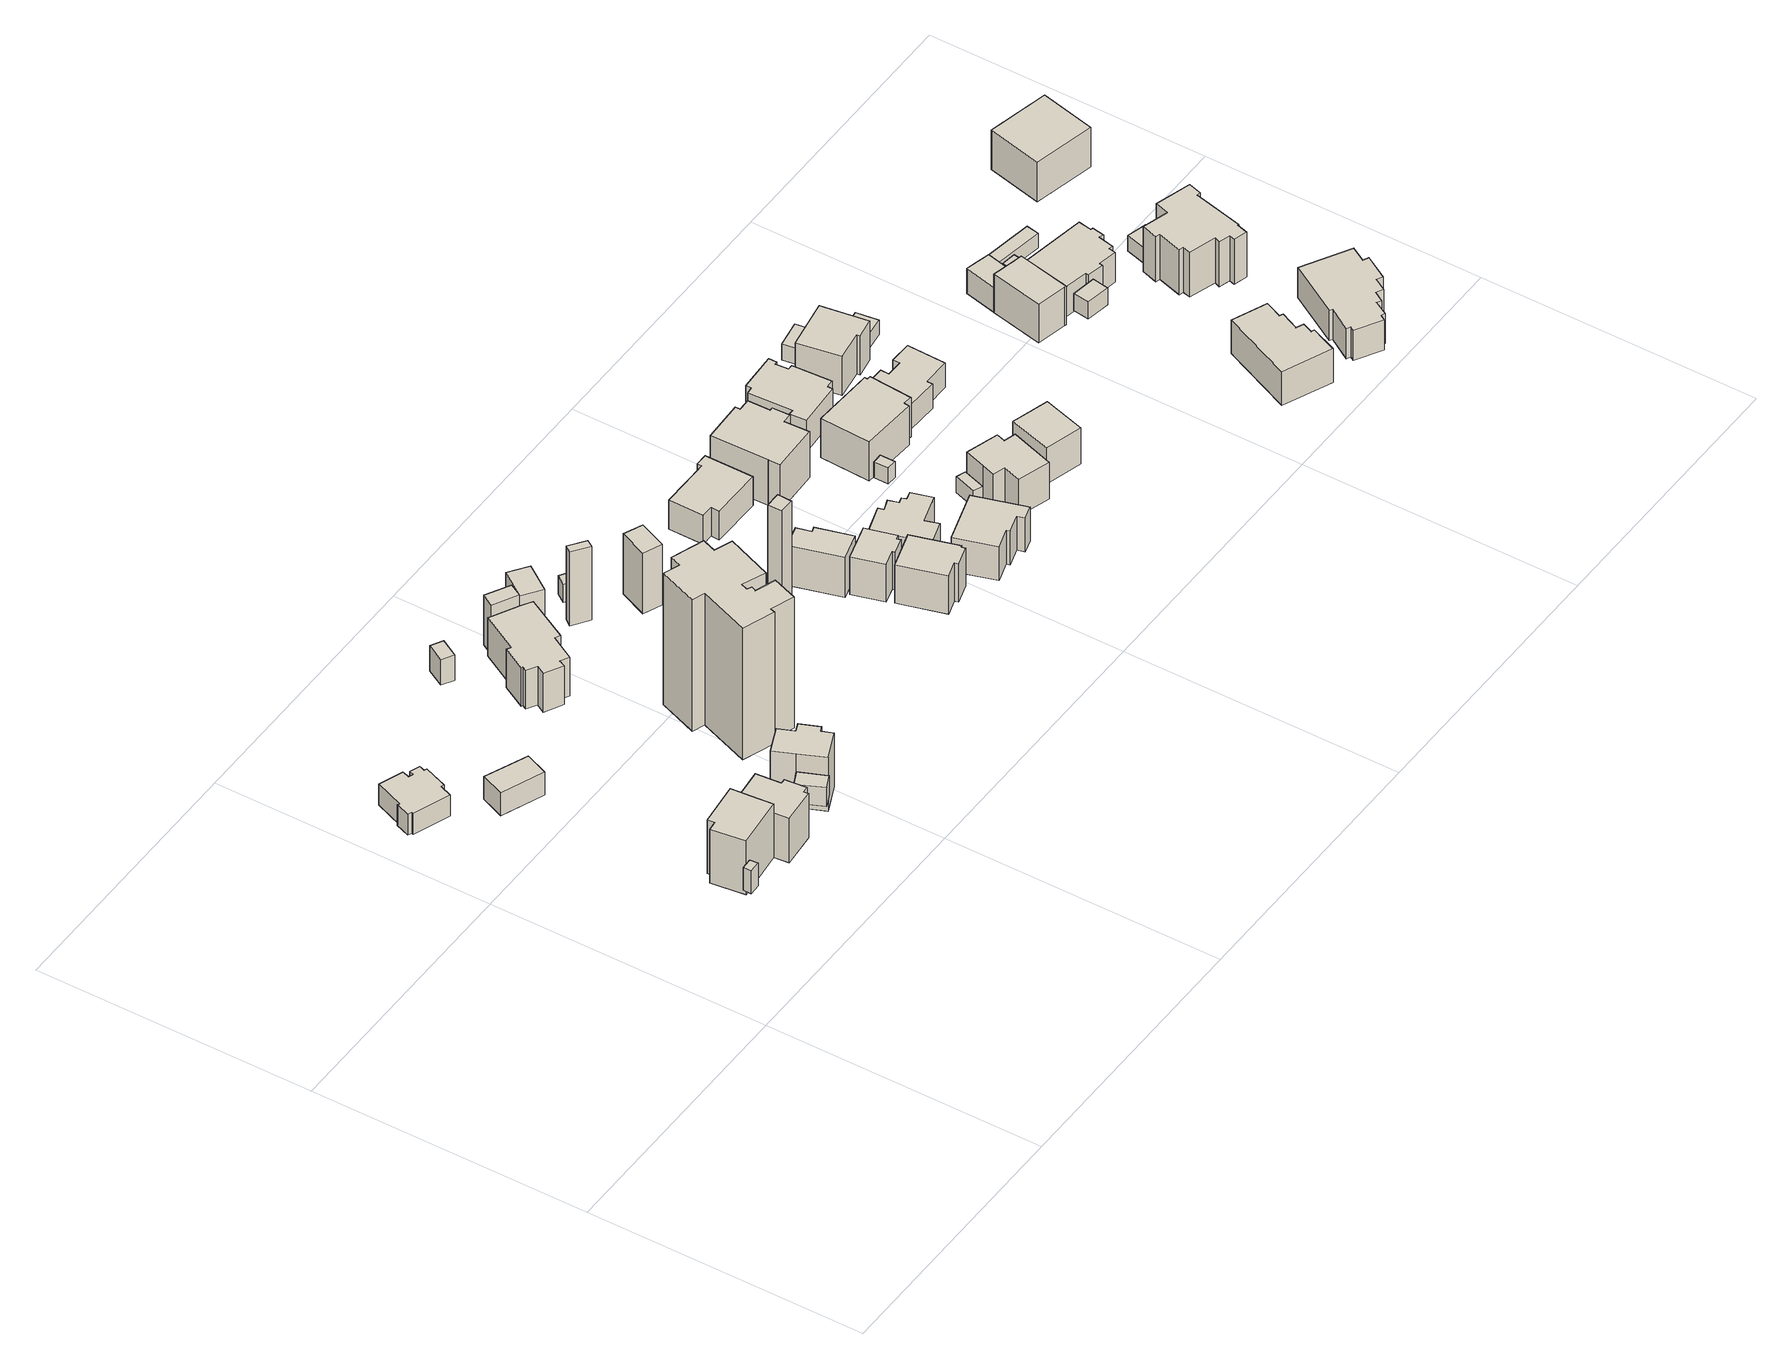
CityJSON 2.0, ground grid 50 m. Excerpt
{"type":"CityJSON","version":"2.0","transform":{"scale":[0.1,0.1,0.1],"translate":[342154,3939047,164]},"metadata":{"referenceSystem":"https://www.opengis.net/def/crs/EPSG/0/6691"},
"CityObjects":{
"building1":{"type":"Building","attributes":{"measuredHeight":6.2,"BuildingIDAttribute.prefecture":"14","BuildingIDAttribute.city":"14151","BuildingDetailAttribute.surveyYear":2015,"BuildingLandSlideRiskAttribute.description":"1","BuildingLandSlideRiskAttribute.areaType":"1"},"geometry":[{"type":"Solid","lod":"1","boundaries":[[[[0,1,2,3]],[[2,4,5,3]],[[1,6,4,2]],[[0,7,6,1]],[[3,5,7,0]],[[4,6,7,5]]]]}]},
"building2":{"type":"Building","attributes":{"usage":"411","measuredHeight":11.8,"storeysAboveGround":2,"BuildingIDAttribute.prefecture":"14","BuildingIDAttribute.city":"14151","BuildingDetailAttribute.totalFloorArea":116.11,"BuildingDetailAttribute.buildingFootprintArea":58.05,"BuildingDetailAttribute.buildingStructureType":"601","BuildingDetailAttribute.buildingStructureOrgType":"1","BuildingDetailAttribute.orgUsage":"10","BuildingDetailAttribute.surveyYear":2015,"BuildingLandSlideRiskAttribute.description":"1","BuildingLandSlideRiskAttribute.areaType":"1"},"geometry":[{"type":"Solid","lod":"1","boundaries":[[[[8,9,10,11,12,13,14]],[[13,15,16,14]],[[12,17,15,13]],[[11,18,17,12]],[[10,19,18,11]],[[9,20,19,10]],[[8,21,20,9]],[[14,16,21,8]],[[15,17,18,19,20,21,16]]]]}]},
"building3":{"type":"Building","attributes":{"usage":"411","measuredHeight":5.2,"storeysAboveGround":1,"BuildingIDAttribute.prefecture":"14","BuildingIDAttribute.city":"14151","BuildingDetailAttribute.totalFloorArea":51.86,"BuildingDetailAttribute.buildingFootprintArea":51.86,"BuildingDetailAttribute.buildingStructureType":"601","BuildingDetailAttribute.buildingStructureOrgType":"1","BuildingDetailAttribute.orgUsage":"10","BuildingDetailAttribute.surveyYear":2015,"BuildingLandSlideRiskAttribute.description":"1","BuildingLandSlideRiskAttribute.areaType":"1"},"geometry":[{"type":"Solid","lod":"1","boundaries":[[[[22,23,24,25,26,27,28,29,30,31,32,33,34,35,36,37]],[[36,38,39,37]],[[35,40,38,36]],[[34,41,40,35]],[[33,42,41,34]],[[32,43,42,33]],[[31,44,43,32]],[[30,45,44,31]],[[29,46,45,30]],[[28,47,46,29]],[[27,48,47,28]],[[26,49,48,27]],[[25,50,49,26]],[[24,51,50,25]],[[23,52,51,24]],[[22,53,52,23]],[[37,39,53,22]],[[38,40,41,42,43,44,45,46,47,48,49,50,51,52,53,39]]]]}]},
"building4":{"type":"Building","attributes":{"usage":"411","measuredHeight":9.6,"storeysAboveGround":2,"BuildingIDAttribute.prefecture":"14","BuildingIDAttribute.city":"14151","BuildingDetailAttribute.totalFloorArea":82.14,"BuildingDetailAttribute.buildingFootprintArea":41.07,"BuildingDetailAttribute.buildingStructureType":"601","BuildingDetailAttribute.buildingStructureOrgType":"1","BuildingDetailAttribute.orgUsage":"10","BuildingDetailAttribute.surveyYear":2015,"BuildingLandSlideRiskAttribute.description":"1","BuildingLandSlideRiskAttribute.areaType":"1"},"geometry":[{"type":"Solid","lod":"1","boundaries":[[[[54,55,56,57,58,13,12,59,60,61,62]],[[61,63,64,62]],[[60,65,63,61]],[[59,66,65,60]],[[12,67,66,59]],[[13,68,67,12]],[[58,69,68,13]],[[57,70,69,58]],[[56,71,70,57]],[[55,72,71,56]],[[54,73,72,55]],[[62,64,73,54]],[[63,65,66,67,68,69,70,71,72,73,64]]]]}]},
"building5":{"type":"Building","attributes":{"usage":"411","measuredHeight":5.1,"storeysAboveGround":1,"BuildingIDAttribute.prefecture":"14","BuildingIDAttribute.city":"14151","BuildingDetailAttribute.totalFloorArea":29.81,"BuildingDetailAttribute.buildingFootprintArea":29.81,"BuildingDetailAttribute.buildingStructureType":"601","BuildingDetailAttribute.buildingStructureOrgType":"1","BuildingDetailAttribute.orgUsage":"10","BuildingDetailAttribute.surveyYear":2015,"BuildingLandSlideRiskAttribute.description":"1","BuildingLandSlideRiskAttribute.areaType":"1"},"geometry":[{"type":"Solid","lod":"1","boundaries":[[[[74,75,76,77]],[[76,78,79,77]],[[75,80,78,76]],[[74,81,80,75]],[[77,79,81,74]],[[78,80,81,79]]]]}]},
"building6":{"type":"Building","attributes":{"usage":"411","measuredHeight":4.5,"storeysAboveGround":2,"BuildingIDAttribute.prefecture":"14","BuildingIDAttribute.city":"14151","BuildingDetailAttribute.totalFloorArea":19.66,"BuildingDetailAttribute.buildingFootprintArea":9.83,"BuildingDetailAttribute.buildingStructureType":"601","BuildingDetailAttribute.buildingStructureOrgType":"1","BuildingDetailAttribute.orgUsage":"10","BuildingDetailAttribute.surveyYear":2015,"BuildingLandSlideRiskAttribute.description":"1","BuildingLandSlideRiskAttribute.areaType":"1"},"geometry":[{"type":"Solid","lod":"1","boundaries":[[[[82,83,84,85,86]],[[85,87,88,86]],[[84,89,87,85]],[[83,90,89,84]],[[82,91,90,83]],[[86,88,91,82]],[[87,89,90,91,88]]]]}]},
"building7":{"type":"Building","attributes":{"usage":"411","measuredHeight":17.3,"storeysAboveGround":2,"BuildingIDAttribute.prefecture":"14","BuildingIDAttribute.city":"14151","BuildingDetailAttribute.totalFloorArea":73.64,"BuildingDetailAttribute.buildingFootprintArea":36.82,"BuildingDetailAttribute.buildingStructureType":"601","BuildingDetailAttribute.buildingStructureOrgType":"1","BuildingDetailAttribute.orgUsage":"10","BuildingDetailAttribute.surveyYear":2015,"BuildingLandSlideRiskAttribute.description":"1","BuildingLandSlideRiskAttribute.areaType":"1"},"geometry":[{"type":"Solid","lod":"1","boundaries":[[[[92,93,94,95,96,97,98,99,100]],[[99,101,102,100]],[[98,103,101,99]],[[97,104,103,98]],[[96,105,104,97]],[[95,106,105,96]],[[94,107,106,95]],[[93,108,107,94]],[[92,109,108,93]],[[100,102,109,92]],[[101,103,104,105,106,107,108,109,102]]]]}]},
"building8":{"type":"Building","attributes":{"measuredHeight":5.3,"BuildingIDAttribute.prefecture":"14","BuildingIDAttribute.city":"14151","BuildingDetailAttribute.surveyYear":2015,"BuildingLandSlideRiskAttribute.description":"1","BuildingLandSlideRiskAttribute.areaType":"1"},"geometry":[{"type":"Solid","lod":"1","boundaries":[[[[110,111,112,113]],[[112,114,115,113]],[[111,116,114,112]],[[110,117,116,111]],[[113,115,117,110]],[[114,116,117,115]]]]}]},
"building9":{"type":"Building","attributes":{"usage":"422","measuredHeight":30.7,"storeysAboveGround":1,"BuildingIDAttribute.prefecture":"14","BuildingIDAttribute.city":"14151","BuildingDetailAttribute.totalFloorArea":162.38,"BuildingDetailAttribute.buildingFootprintArea":162.38,"BuildingDetailAttribute.buildingStructureType":"601","BuildingDetailAttribute.buildingStructureOrgType":"1","BuildingDetailAttribute.orgUsage":"138","BuildingDetailAttribute.surveyYear":2015,"BuildingLandSlideRiskAttribute.description":"1","BuildingLandSlideRiskAttribute.areaType":"1"},"geometry":[{"type":"Solid","lod":"1","boundaries":[[[[118,119,120,121,122,123,124,125,126,127,128,129,130,131,132,133,134,135]],[[134,136,137,135]],[[133,138,136,134]],[[132,139,138,133]],[[131,140,139,132]],[[130,141,140,131]],[[129,142,141,130]],[[128,143,142,129]],[[127,144,143,128]],[[126,145,144,127]],[[125,146,145,126]],[[124,147,146,125]],[[123,148,147,124]],[[122,149,148,123]],[[121,150,149,122]],[[120,151,150,121]],[[119,152,151,120]],[[118,153,152,119]],[[135,137,153,118]],[[136,138,139,140,141,142,143,144,145,146,147,148,149,150,151,152,153,137]]]]}]},
"building10":{"type":"Building","attributes":{"usage":"422","measuredHeight":9.2,"storeysAboveGround":1,"BuildingIDAttribute.prefecture":"14","BuildingIDAttribute.city":"14151","BuildingDetailAttribute.totalFloorArea":88.34,"BuildingDetailAttribute.buildingFootprintArea":88.34,"BuildingDetailAttribute.buildingStructureType":"601","BuildingDetailAttribute.buildingStructureOrgType":"1","BuildingDetailAttribute.orgUsage":"138","BuildingDetailAttribute.surveyYear":2015,"BuildingLandSlideRiskAttribute.description":"1","BuildingLandSlideRiskAttribute.areaType":"1"},"geometry":[{"type":"Solid","lod":"1","boundaries":[[[[154,155,156,157,158,159,160,161,162,163,164,165,166,167,168,169]],[[168,170,171,169]],[[167,172,170,168]],[[166,173,172,167]],[[165,174,173,166]],[[164,175,174,165]],[[163,176,175,164]],[[162,177,176,163]],[[161,178,177,162]],[[160,179,178,161]],[[159,180,179,160]],[[158,181,180,159]],[[157,182,181,158]],[[156,183,182,157]],[[155,184,183,156]],[[154,185,184,155]],[[169,171,185,154]],[[170,172,173,174,175,176,177,178,179,180,181,182,183,184,185,171]]]]}]},
"building11":{"type":"Building","attributes":{"usage":"422","measuredHeight":12.2,"storeysAboveGround":1,"BuildingIDAttribute.prefecture":"14","BuildingIDAttribute.city":"14151","BuildingDetailAttribute.totalFloorArea":9.79,"BuildingDetailAttribute.buildingFootprintArea":9.79,"BuildingDetailAttribute.buildingStructureType":"601","BuildingDetailAttribute.buildingStructureOrgType":"1","BuildingDetailAttribute.orgUsage":"138","BuildingDetailAttribute.surveyYear":2015,"BuildingLandSlideRiskAttribute.description":"1","BuildingLandSlideRiskAttribute.areaType":"1"},"geometry":[{"type":"Solid","lod":"1","boundaries":[[[[155,154,186,187]],[[186,188,189,187]],[[154,190,188,186]],[[155,191,190,154]],[[187,189,191,155]],[[188,190,191,189]]]]}]},
"building12":{"type":"Building","attributes":{"measuredHeight":15.8,"BuildingIDAttribute.prefecture":"14","BuildingIDAttribute.city":"14151","BuildingDetailAttribute.surveyYear":2015,"BuildingLandSlideRiskAttribute.description":"1","BuildingLandSlideRiskAttribute.areaType":"1"},"geometry":[{"type":"Solid","lod":"1","boundaries":[[[[192,193,194,195]],[[194,196,197,195]],[[193,198,196,194]],[[192,199,198,193]],[[195,197,199,192]],[[196,198,199,197]]]]}]},
"building13":{"type":"Building","attributes":{"measuredHeight":12.5,"BuildingIDAttribute.prefecture":"14","BuildingIDAttribute.city":"14151","BuildingDetailAttribute.surveyYear":2015,"BuildingLandSlideRiskAttribute.description":"1","BuildingLandSlideRiskAttribute.areaType":"1"},"geometry":[{"type":"Solid","lod":"1","boundaries":[[[[200,201,202,203]],[[202,204,205,203]],[[201,206,204,202]],[[200,207,206,201]],[[203,205,207,200]],[[204,206,207,205]]]]}]},
"building14":{"type":"Building","attributes":{"measuredHeight":11.8,"BuildingIDAttribute.prefecture":"14","BuildingIDAttribute.city":"14151","BuildingDetailAttribute.surveyYear":2015,"BuildingLandSlideRiskAttribute.description":"1","BuildingLandSlideRiskAttribute.areaType":"1"},"geometry":[{"type":"Solid","lod":"1","boundaries":[[[[208,209,210,211]],[[210,212,213,211]],[[209,214,212,210]],[[208,215,214,209]],[[211,213,215,208]],[[212,214,215,213]]]]}]},
"building15":{"type":"Building","attributes":{"usage":"422","measuredHeight":13.7,"storeysAboveGround":1,"BuildingIDAttribute.prefecture":"14","BuildingIDAttribute.city":"14151","BuildingDetailAttribute.totalFloorArea":15.59,"BuildingDetailAttribute.buildingFootprintArea":15.59,"BuildingDetailAttribute.buildingStructureType":"601","BuildingDetailAttribute.buildingStructureOrgType":"1","BuildingDetailAttribute.orgUsage":"138","BuildingDetailAttribute.surveyYear":2015,"BuildingLandSlideRiskAttribute.description":"1","BuildingLandSlideRiskAttribute.areaType":"1"},"geometry":[{"type":"Solid","lod":"1","boundaries":[[[[216,217,218,219]],[[218,220,221,219]],[[217,222,220,218]],[[216,223,222,217]],[[219,221,223,216]],[[220,222,223,221]]]]}]},
"building16":{"type":"Building","attributes":{"measuredHeight":28.5,"BuildingIDAttribute.prefecture":"14","BuildingIDAttribute.city":"14151","BuildingDetailAttribute.surveyYear":2015,"BuildingLandSlideRiskAttribute.description":"1","BuildingLandSlideRiskAttribute.areaType":"1"},"geometry":[{"type":"Solid","lod":"1","boundaries":[[[[224,225,226,227]],[[226,228,229,227]],[[225,230,228,226]],[[224,231,230,225]],[[227,229,231,224]],[[228,230,231,229]]]]}]},
"building17":{"type":"Building","attributes":{"usage":"411","measuredHeight":8.8,"storeysAboveGround":2,"BuildingIDAttribute.prefecture":"14","BuildingIDAttribute.city":"14151","BuildingDetailAttribute.totalFloorArea":73.99,"BuildingDetailAttribute.buildingFootprintArea":36.99,"BuildingDetailAttribute.buildingStructureType":"601","BuildingDetailAttribute.buildingStructureOrgType":"1","BuildingDetailAttribute.orgUsage":"10","BuildingDetailAttribute.surveyYear":2015,"BuildingLandSlideRiskAttribute.description":"1","BuildingLandSlideRiskAttribute.areaType":"1"},"geometry":[{"type":"Solid","lod":"1","boundaries":[[[[232,233,234,235,236,237]],[[236,238,239,237]],[[235,240,238,236]],[[234,241,240,235]],[[233,242,241,234]],[[232,243,242,233]],[[237,239,243,232]],[[238,240,241,242,243,239]]]]}]},
"building18":{"type":"Building","attributes":{"usage":"411","measuredHeight":9.3,"storeysAboveGround":2,"BuildingIDAttribute.prefecture":"14","BuildingIDAttribute.city":"14151","BuildingDetailAttribute.totalFloorArea":57.23,"BuildingDetailAttribute.buildingFootprintArea":28.61,"BuildingDetailAttribute.buildingStructureType":"601","BuildingDetailAttribute.buildingStructureOrgType":"1","BuildingDetailAttribute.orgUsage":"10","BuildingDetailAttribute.surveyYear":2015,"BuildingLandSlideRiskAttribute.description":"1","BuildingLandSlideRiskAttribute.areaType":"1"},"geometry":[{"type":"Solid","lod":"1","boundaries":[[[[244,245,246,247,248,249,250,251]],[[250,252,253,251]],[[249,254,252,250]],[[248,255,254,249]],[[247,256,255,248]],[[246,257,256,247]],[[245,258,257,246]],[[244,259,258,245]],[[251,253,259,244]],[[252,254,255,256,257,258,259,253]]]]}]},
"building19":{"type":"Building","attributes":{"usage":"411","measuredHeight":8.7,"storeysAboveGround":2,"BuildingIDAttribute.prefecture":"14","BuildingIDAttribute.city":"14151","BuildingDetailAttribute.totalFloorArea":89.69,"BuildingDetailAttribute.buildingFootprintArea":44.84,"BuildingDetailAttribute.buildingStructureType":"601","BuildingDetailAttribute.buildingStructureOrgType":"1","BuildingDetailAttribute.orgUsage":"10","BuildingDetailAttribute.surveyYear":2015,"BuildingLandSlideRiskAttribute.description":"1","BuildingLandSlideRiskAttribute.areaType":"1"},"geometry":[{"type":"Solid","lod":"1","boundaries":[[[[260,261,262,263,264,265,266,267]],[[266,268,269,267]],[[265,270,268,266]],[[264,271,270,265]],[[263,272,271,264]],[[262,273,272,263]],[[261,274,273,262]],[[260,275,274,261]],[[267,269,275,260]],[[268,270,271,272,273,274,275,269]]]]}]},
"building20":{"type":"Building","attributes":{"usage":"411","measuredHeight":7.8,"storeysAboveGround":2,"BuildingIDAttribute.prefecture":"14","BuildingIDAttribute.city":"14151","BuildingDetailAttribute.totalFloorArea":106.56,"BuildingDetailAttribute.buildingFootprintArea":53.28,"BuildingDetailAttribute.buildingStructureType":"601","BuildingDetailAttribute.buildingStructureOrgType":"1","BuildingDetailAttribute.orgUsage":"10","BuildingDetailAttribute.surveyYear":2015,"BuildingLandSlideRiskAttribute.description":"1","BuildingLandSlideRiskAttribute.areaType":"1"},"geometry":[{"type":"Solid","lod":"1","boundaries":[[[[276,277,278,279,280,281,282,283,284,285,286,287]],[[286,288,289,287]],[[285,290,288,286]],[[284,291,290,285]],[[283,292,291,284]],[[282,293,292,283]],[[281,294,293,282]],[[280,295,294,281]],[[279,296,295,280]],[[278,297,296,279]],[[277,298,297,278]],[[276,299,298,277]],[[287,289,299,276]],[[288,290,291,292,293,294,295,296,297,298,299,289]]]]}]},
"building21":{"type":"Building","attributes":{"measuredHeight":6.5,"BuildingIDAttribute.prefecture":"14","BuildingIDAttribute.city":"14151","BuildingDetailAttribute.surveyYear":2015,"BuildingLandSlideRiskAttribute.description":"1","BuildingLandSlideRiskAttribute.areaType":"1"},"geometry":[{"type":"Solid","lod":"1","boundaries":[[[[300,301,302,303,304,305,306,307]],[[306,308,309,307]],[[305,310,308,306]],[[304,311,310,305]],[[303,312,311,304]],[[302,313,312,303]],[[301,314,313,302]],[[300,315,314,301]],[[307,309,315,300]],[[308,310,311,312,313,314,315,309]]]]}]},
"building22":{"type":"Building","attributes":{"usage":"411","measuredHeight":8.2,"storeysAboveGround":2,"BuildingIDAttribute.prefecture":"14","BuildingIDAttribute.city":"14151","BuildingDetailAttribute.totalFloorArea":138.75,"BuildingDetailAttribute.buildingFootprintArea":69.38,"BuildingDetailAttribute.buildingStructureType":"601","BuildingDetailAttribute.buildingStructureOrgType":"1","BuildingDetailAttribute.orgUsage":"10","BuildingDetailAttribute.surveyYear":2015,"BuildingLandSlideRiskAttribute.description":"1","BuildingLandSlideRiskAttribute.areaType":"1"},"geometry":[{"type":"Solid","lod":"1","boundaries":[[[[316,317,318,319,320,321,322,323]],[[322,324,325,323]],[[321,326,324,322]],[[320,327,326,321]],[[319,328,327,320]],[[318,329,328,319]],[[317,330,329,318]],[[316,331,330,317]],[[323,325,331,316]],[[324,326,327,328,329,330,331,325]]]]}]},
"building23":{"type":"Building","attributes":{"usage":"411","measuredHeight":12,"storeysAboveGround":2,"BuildingIDAttribute.prefecture":"14","BuildingIDAttribute.city":"14151","BuildingDetailAttribute.totalFloorArea":162.81,"BuildingDetailAttribute.buildingFootprintArea":81.4,"BuildingDetailAttribute.buildingStructureType":"601","BuildingDetailAttribute.buildingStructureOrgType":"1","BuildingDetailAttribute.orgUsage":"10","BuildingDetailAttribute.surveyYear":2015,"BuildingLandSlideRiskAttribute.description":"1","BuildingLandSlideRiskAttribute.areaType":"1"},"geometry":[{"type":"Solid","lod":"1","boundaries":[[[[332,333,334,335,336,337,338,339,340,341,342,343]],[[342,344,345,343]],[[341,346,344,342]],[[340,347,346,341]],[[339,348,347,340]],[[338,349,348,339]],[[337,350,349,338]],[[336,351,350,337]],[[335,352,351,336]],[[334,353,352,335]],[[333,354,353,334]],[[332,355,354,333]],[[343,345,355,332]],[[344,346,347,348,349,350,351,352,353,354,355,345]]]]}]},
"building24":{"type":"Building","attributes":{"measuredHeight":4.4,"BuildingIDAttribute.prefecture":"14","BuildingIDAttribute.city":"14151","BuildingDetailAttribute.surveyYear":2015,"BuildingLandSlideRiskAttribute.description":"1","BuildingLandSlideRiskAttribute.areaType":"1"},"geometry":[{"type":"Solid","lod":"1","boundaries":[[[[356,357,358,359,360]],[[359,361,362,360]],[[358,363,361,359]],[[357,364,363,358]],[[356,365,364,357]],[[360,362,365,356]],[[361,363,364,365,362]]]]}]},
"building25":{"type":"Building","attributes":{"measuredHeight":3.7,"BuildingIDAttribute.prefecture":"14","BuildingIDAttribute.city":"14151","BuildingDetailAttribute.surveyYear":2015,"BuildingLandSlideRiskAttribute.description":"1","BuildingLandSlideRiskAttribute.areaType":"1"},"geometry":[{"type":"Solid","lod":"1","boundaries":[[[[366,367,368,369]],[[368,370,371,369]],[[367,372,370,368]],[[366,373,372,367]],[[369,371,373,366]],[[370,372,373,371]]]]}]},
"building26":{"type":"Building","attributes":{"usage":"411","measuredHeight":8.7,"storeysAboveGround":2,"BuildingIDAttribute.prefecture":"14","BuildingIDAttribute.city":"14151","BuildingDetailAttribute.totalFloorArea":97.95,"BuildingDetailAttribute.buildingFootprintArea":48.98,"BuildingDetailAttribute.buildingStructureType":"601","BuildingDetailAttribute.buildingStructureOrgType":"1","BuildingDetailAttribute.orgUsage":"10","BuildingDetailAttribute.surveyYear":2015,"BuildingLandSlideRiskAttribute.description":"1","BuildingLandSlideRiskAttribute.areaType":"1"},"geometry":[{"type":"Solid","lod":"1","boundaries":[[[[374,375,376,377,378,379,358,357,380]],[[357,381,382,380]],[[358,383,381,357]],[[379,384,383,358]],[[378,385,384,379]],[[377,386,385,378]],[[376,387,386,377]],[[375,388,387,376]],[[374,389,388,375]],[[380,382,389,374]],[[381,383,384,385,386,387,388,389,382]]]]}]},
"building27":{"type":"Building","attributes":{"usage":"411","measuredHeight":9.2,"storeysAboveGround":2,"BuildingIDAttribute.prefecture":"14","BuildingIDAttribute.city":"14151","BuildingDetailAttribute.totalFloorArea":150.77,"BuildingDetailAttribute.buildingFootprintArea":75.39,"BuildingDetailAttribute.buildingStructureType":"601","BuildingDetailAttribute.buildingStructureOrgType":"1","BuildingDetailAttribute.orgUsage":"10","BuildingDetailAttribute.surveyYear":2015,"BuildingLandSlideRiskAttribute.description":"1","BuildingLandSlideRiskAttribute.areaType":"1"},"geometry":[{"type":"Solid","lod":"1","boundaries":[[[[390,391,392,393,394,395,396,397]],[[396,398,399,397]],[[395,400,398,396]],[[394,401,400,395]],[[393,402,401,394]],[[392,403,402,393]],[[391,404,403,392]],[[390,405,404,391]],[[397,399,405,390]],[[398,400,401,402,403,404,405,399]]]]}]},
"building28":{"type":"Building","attributes":{"usage":"411","measuredHeight":8.6,"storeysAboveGround":2,"BuildingIDAttribute.prefecture":"14","BuildingIDAttribute.city":"14151","BuildingDetailAttribute.totalFloorArea":76.25,"BuildingDetailAttribute.buildingFootprintArea":38.12,"BuildingDetailAttribute.buildingStructureType":"601","BuildingDetailAttribute.buildingStructureOrgType":"1","BuildingDetailAttribute.orgUsage":"10","BuildingDetailAttribute.surveyYear":2015,"BuildingLandSlideRiskAttribute.description":"1","BuildingLandSlideRiskAttribute.areaType":"1"},"geometry":[{"type":"Solid","lod":"1","boundaries":[[[[406,407,408,409]],[[408,410,411,409]],[[407,412,410,408]],[[406,413,412,407]],[[409,411,413,406]],[[410,412,413,411]]]]}]},
"building29":{"type":"Building","attributes":{"usage":"411","measuredHeight":8.8,"storeysAboveGround":2,"BuildingIDAttribute.prefecture":"14","BuildingIDAttribute.city":"14151","BuildingDetailAttribute.totalFloorArea":140.59,"BuildingDetailAttribute.buildingFootprintArea":70.3,"BuildingDetailAttribute.buildingStructureType":"601","BuildingDetailAttribute.buildingStructureOrgType":"1","BuildingDetailAttribute.orgUsage":"10","BuildingDetailAttribute.surveyYear":2015,"BuildingLandSlideRiskAttribute.description":"1","BuildingLandSlideRiskAttribute.areaType":"1"},"geometry":[{"type":"Solid","lod":"1","boundaries":[[[[414,415,416,417,418,419,420,421,422,423,424,425,426,427]],[[426,428,429,427]],[[425,430,428,426]],[[424,431,430,425]],[[423,432,431,424]],[[422,433,432,423]],[[421,434,433,422]],[[420,435,434,421]],[[419,436,435,420]],[[418,437,436,419]],[[417,438,437,418]],[[416,439,438,417]],[[415,440,439,416]],[[414,441,440,415]],[[427,429,441,414]],[[428,430,431,432,433,434,435,436,437,438,439,440,441,429]]]]}]},
"building30":{"type":"Building","attributes":{"usage":"411","measuredHeight":5.8,"storeysAboveGround":1,"BuildingIDAttribute.prefecture":"14","BuildingIDAttribute.city":"14151","BuildingDetailAttribute.totalFloorArea":63.36,"BuildingDetailAttribute.buildingFootprintArea":63.36,"BuildingDetailAttribute.buildingStructureType":"601","BuildingDetailAttribute.buildingStructureOrgType":"1","BuildingDetailAttribute.orgUsage":"10","BuildingDetailAttribute.surveyYear":2015,"BuildingLandSlideRiskAttribute.description":"1","BuildingLandSlideRiskAttribute.areaType":"1"},"geometry":[{"type":"Solid","lod":"1","boundaries":[[[[442,443,444,445,446,447,448,449,450,451]],[[450,452,453,451]],[[449,454,452,450]],[[448,455,454,449]],[[447,456,455,448]],[[446,457,456,447]],[[445,458,457,446]],[[444,459,458,445]],[[443,460,459,444]],[[442,461,460,443]],[[451,453,461,442]],[[452,454,455,456,457,458,459,460,461,453]]]]}]},
"building31":{"type":"Building","attributes":{"usage":"413","measuredHeight":9.3,"storeysAboveGround":2,"BuildingIDAttribute.prefecture":"14","BuildingIDAttribute.city":"14151","BuildingDetailAttribute.totalFloorArea":103.09,"BuildingDetailAttribute.buildingFootprintArea":51.54,"BuildingDetailAttribute.buildingStructureType":"601","BuildingDetailAttribute.buildingStructureOrgType":"1","BuildingDetailAttribute.orgUsage":"30","BuildingDetailAttribute.surveyYear":2015,"BuildingLandSlideRiskAttribute.description":"1","BuildingLandSlideRiskAttribute.areaType":"1"},"geometry":[{"type":"Solid","lod":"1","boundaries":[[[[462,463,464,465,466,467]],[[466,468,469,467]],[[465,470,468,466]],[[464,471,470,465]],[[463,472,471,464]],[[462,473,472,463]],[[467,469,473,462]],[[468,470,471,472,473,469]]]]}]},
"building32":{"type":"Building","attributes":{"measuredHeight":5.1,"BuildingIDAttribute.prefecture":"14","BuildingIDAttribute.city":"14151","BuildingDetailAttribute.surveyYear":2015,"BuildingLandSlideRiskAttribute.description":"1","BuildingLandSlideRiskAttribute.areaType":"1"},"geometry":[{"type":"Solid","lod":"1","boundaries":[[[[474,475,476,477]],[[476,478,479,477]],[[475,480,478,476]],[[474,481,480,475]],[[477,479,481,474]],[[478,480,481,479]]]]}]},
"building33":{"type":"Building","attributes":{"BuildingIDAttribute.prefecture":"14","BuildingIDAttribute.city":"14151","BuildingDetailAttribute.surveyYear":2015,"BuildingLandSlideRiskAttribute.description":"1","BuildingLandSlideRiskAttribute.areaType":"1"},"geometry":[{"type":"Solid","lod":"1","boundaries":[[[[482,483,484,485]],[[484,486,487,485]],[[483,488,486,484]],[[482,489,488,483]],[[485,487,489,482]],[[486,488,489,487]]]]}]},
"building34":{"type":"Building","attributes":{"usage":"415","measuredHeight":8.5,"storeysAboveGround":2,"BuildingIDAttribute.prefecture":"14","BuildingIDAttribute.city":"14151","BuildingDetailAttribute.totalFloorArea":157.32,"BuildingDetailAttribute.buildingFootprintArea":78.66,"BuildingDetailAttribute.buildingStructureType":"601","BuildingDetailAttribute.buildingStructureOrgType":"1","BuildingDetailAttribute.orgUsage":"50","BuildingDetailAttribute.surveyYear":2015,"BuildingLandSlideRiskAttribute.description":"1","BuildingLandSlideRiskAttribute.areaType":"1"},"geometry":[{"type":"Solid","lod":"1","boundaries":[[[[490,491,492,493,494,495,496,497,498,499]],[[498,500,501,499]],[[497,502,500,498]],[[496,503,502,497]],[[495,504,503,496]],[[494,505,504,495]],[[493,506,505,494]],[[492,507,506,493]],[[491,508,507,492]],[[490,509,508,491]],[[499,501,509,490]],[[500,502,503,504,505,506,507,508,509,501]]]]}]},
"building35":{"type":"Building","attributes":{"usage":"411","measuredHeight":8.5,"storeysAboveGround":2,"BuildingIDAttribute.prefecture":"14","BuildingIDAttribute.city":"14151","BuildingDetailAttribute.totalFloorArea":78.33,"BuildingDetailAttribute.buildingFootprintArea":39.17,"BuildingDetailAttribute.buildingStructureType":"601","BuildingDetailAttribute.buildingStructureOrgType":"1","BuildingDetailAttribute.orgUsage":"10","BuildingDetailAttribute.surveyYear":2015,"BuildingLandSlideRiskAttribute.description":"1","BuildingLandSlideRiskAttribute.areaType":"1"},"geometry":[{"type":"Solid","lod":"1","boundaries":[[[[510,511,512,513,514,515]],[[514,516,517,515]],[[513,518,516,514]],[[512,519,518,513]],[[511,520,519,512]],[[510,521,520,511]],[[515,517,521,510]],[[516,518,519,520,521,517]]]]}]},
"building36":{"type":"Building","attributes":{"measuredHeight":3.6,"BuildingIDAttribute.prefecture":"14","BuildingIDAttribute.city":"14151","BuildingDetailAttribute.surveyYear":2015,"BuildingLandSlideRiskAttribute.description":"1","BuildingLandSlideRiskAttribute.areaType":"1"},"geometry":[{"type":"Solid","lod":"1","boundaries":[[[[522,523,524,525]],[[524,526,527,525]],[[523,528,526,524]],[[522,529,528,523]],[[525,527,529,522]],[[526,528,529,527]]]]}]},
"building37":{"type":"Building","attributes":{"usage":"411","measuredHeight":6.3,"storeysAboveGround":2,"BuildingIDAttribute.prefecture":"14","BuildingIDAttribute.city":"14151","BuildingDetailAttribute.totalFloorArea":47.21,"BuildingDetailAttribute.buildingFootprintArea":23.61,"BuildingDetailAttribute.buildingStructureType":"601","BuildingDetailAttribute.buildingStructureOrgType":"1","BuildingDetailAttribute.orgUsage":"10","BuildingDetailAttribute.surveyYear":2015,"BuildingLandSlideRiskAttribute.description":"1","BuildingLandSlideRiskAttribute.areaType":"1"},"geometry":[{"type":"Solid","lod":"1","boundaries":[[[[530,531,532,533,534,535]],[[534,536,537,535]],[[533,538,536,534]],[[532,539,538,533]],[[531,540,539,532]],[[530,541,540,531]],[[535,537,541,530]],[[536,538,539,540,541,537]]]]}]},
"building38":{"type":"Building","attributes":{"measuredHeight":5,"BuildingIDAttribute.prefecture":"14","BuildingIDAttribute.city":"14151","BuildingDetailAttribute.surveyYear":2015,"BuildingLandSlideRiskAttribute.description":"1","BuildingLandSlideRiskAttribute.areaType":"1"},"geometry":[{"type":"Solid","lod":"1","boundaries":[[[[542,543,544,545]],[[544,546,547,545]],[[543,548,546,544]],[[542,549,548,543]],[[545,547,549,542]],[[546,548,549,547]]]]}]},
"building39":{"type":"Building","attributes":{"usage":"411","measuredHeight":7.3,"storeysAboveGround":2,"BuildingIDAttribute.prefecture":"14","BuildingIDAttribute.city":"14151","BuildingDetailAttribute.totalFloorArea":150.88,"BuildingDetailAttribute.buildingFootprintArea":75.44,"BuildingDetailAttribute.buildingStructureType":"601","BuildingDetailAttribute.buildingStructureOrgType":"1","BuildingDetailAttribute.orgUsage":"10","BuildingDetailAttribute.surveyYear":2015,"BuildingLandSlideRiskAttribute.description":"1","BuildingLandSlideRiskAttribute.areaType":"1"},"geometry":[{"type":"Solid","lod":"1","boundaries":[[[[550,551,552,553,554,555,556,557,558,559,560,561,562,563,564,565]],[[564,566,567,565]],[[563,568,566,564]],[[562,569,568,563]],[[561,570,569,562]],[[560,571,570,561]],[[559,572,571,560]],[[558,573,572,559]],[[557,574,573,558]],[[556,575,574,557]],[[555,576,575,556]],[[554,577,576,555]],[[553,578,577,554]],[[552,579,578,553]],[[551,580,579,552]],[[550,581,580,551]],[[565,567,581,550]],[[566,568,569,570,571,572,573,574,575,576,577,578,579,580,581,567]]]]}]},
"building40":{"type":"Building","attributes":{"usage":"422","measuredHeight":8.5,"storeysAboveGround":1,"BuildingIDAttribute.prefecture":"14","BuildingIDAttribute.city":"14151","BuildingDetailAttribute.totalFloorArea":117.09,"BuildingDetailAttribute.buildingFootprintArea":117.09,"BuildingDetailAttribute.buildingStructureType":"610","BuildingDetailAttribute.buildingStructureOrgType":"2","BuildingDetailAttribute.orgUsage":"138","BuildingDetailAttribute.surveyYear":2015,"BuildingLandSlideRiskAttribute.description":"1","BuildingLandSlideRiskAttribute.areaType":"1"},"geometry":[{"type":"Solid","lod":"1","boundaries":[[[[582,583,584,585,586,587,588,589,590,591,592,593,594,595,596,597,598,599]],[[598,600,601,599]],[[597,602,600,598]],[[596,603,602,597]],[[595,604,603,596]],[[594,605,604,595]],[[593,606,605,594]],[[592,607,606,593]],[[591,608,607,592]],[[590,609,608,591]],[[589,610,609,590]],[[588,611,610,589]],[[587,612,611,588]],[[586,613,612,587]],[[585,614,613,586]],[[584,615,614,585]],[[583,616,615,584]],[[582,617,616,583]],[[599,601,617,582]],[[600,602,603,604,605,606,607,608,609,610,611,612,613,614,615,616,617,601]]]]}]},
"building41":{"type":"Building","attributes":{"BuildingIDAttribute.prefecture":"14","BuildingIDAttribute.city":"14151","BuildingDetailAttribute.surveyYear":2015,"BuildingLandSlideRiskAttribute.description":"1","BuildingLandSlideRiskAttribute.areaType":"1"},"geometry":[{"type":"Solid","lod":"1","boundaries":[[[[618,619,620,621]],[[620,622,623,621]],[[619,624,622,620]],[[618,625,624,619]],[[621,623,625,618]],[[622,624,625,623]]]]}]},
"building42":{"type":"Building","attributes":{"usage":"401","measuredHeight":11,"storeysAboveGround":2,"BuildingIDAttribute.prefecture":"14","BuildingIDAttribute.city":"14151","BuildingDetailAttribute.totalFloorArea":167.5,"BuildingDetailAttribute.buildingFootprintArea":83.75,"BuildingDetailAttribute.buildingStructureType":"601","BuildingDetailAttribute.buildingStructureOrgType":"1","BuildingDetailAttribute.orgUsage":"61","BuildingDetailAttribute.surveyYear":2015,"BuildingLandSlideRiskAttribute.description":"1","BuildingLandSlideRiskAttribute.areaType":"1"},"geometry":[{"type":"Solid","lod":"1","boundaries":[[[[626,627,628,629,630,631,632,633,634,635,636,637,638,639,640,641,642,643]],[[642,644,645,643]],[[641,646,644,642]],[[640,647,646,641]],[[639,648,647,640]],[[638,649,648,639]],[[637,650,649,638]],[[636,651,650,637]],[[635,652,651,636]],[[634,653,652,635]],[[633,654,653,634]],[[632,655,654,633]],[[631,656,655,632]],[[630,657,656,631]],[[629,658,657,630]],[[628,659,658,629]],[[627,660,659,628]],[[626,661,660,627]],[[643,645,661,626]],[[644,646,647,648,649,650,651,652,653,654,655,656,657,658,659,660,661,645]]]]}]},
"building43":{"type":"Building","attributes":{"measuredHeight":6.1,"BuildingIDAttribute.prefecture":"14","BuildingIDAttribute.city":"14151","BuildingDetailAttribute.surveyYear":2015,"BuildingLandSlideRiskAttribute.description":"1","BuildingLandSlideRiskAttribute.areaType":"1"},"geometry":[{"type":"Solid","lod":"1","boundaries":[[[[662,663,664,665]],[[664,666,667,665]],[[663,668,666,664]],[[662,669,668,663]],[[665,667,669,662]],[[666,668,669,667]]]]}]},
"building44":{"type":"Building","attributes":{"usage":"411","measuredHeight":9.5,"storeysAboveGround":2,"BuildingIDAttribute.prefecture":"14","BuildingIDAttribute.city":"14151","BuildingDetailAttribute.totalFloorArea":160.66,"BuildingDetailAttribute.buildingFootprintArea":80.33,"BuildingDetailAttribute.buildingStructureType":"601","BuildingDetailAttribute.buildingStructureOrgType":"1","BuildingDetailAttribute.orgUsage":"10","BuildingDetailAttribute.surveyYear":2015,"BuildingLandSlideRiskAttribute.description":"1","BuildingLandSlideRiskAttribute.areaType":"1"},"geometry":[{"type":"Solid","lod":"1","boundaries":[[[[670,671,672,673]],[[672,674,675,673]],[[671,676,674,672]],[[670,677,676,671]],[[673,675,677,670]],[[674,676,677,675]]]]}]}
},
"vertices":[
[111,101,165],[112,86,165],[91,85,165],[91,100,165],[91,85,212],[91,100,212],[112,86,212],[111,101,212],
[107,171,132],[124,173,132],[123,186,132],[201,195,132],[204,159,132],[208,120,132],[115,110,132],[208,120,243],[115,110,243],[204,159,243],[201,195,243],[123,186,243],[124,173,243],[107,171,243],
[12,650,68],[5,653,68],[15,678,68],[18,676,68],[38,727,68],[81,711,68],[77,698,68],[85,695,68],[88,703,68],[106,696,68],[102,686,68],[107,684,68],[91,642,68],[85,644,68],[77,622,68],[11,647,68],[77,622,111],[11,647,111],[85,644,111],[91,642,111],[107,684,111],[102,686,111],[106,696,111],[88,703,111],[85,695,111],[77,698,111],[81,711,111],[38,727,111],[18,676,111],[15,678,111],[5,653,111],[12,650,111],
[280,148,132],[284,109,132],[273,108,132],[274,100,132],[211,94,132],[222,160,132],[220,187,132],[267,192,132],[271,147,132],[267,192,224],[271,147,224],[220,187,224],[222,160,224],[204,159,224],[208,120,224],[211,94,224],[274,100,224],[273,108,224],[284,109,224],[280,148,224],
[192,525,71],[116,556,71],[133,598,71],[209,566,71],[133,598,118],[209,566,118],[116,556,118],[192,525,118],
[331,159,156],[350,114,156],[351,112,156],[326,101,156],[305,147,156],[326,101,195],[305,147,195],[351,112,195],[350,114,195],[331,159,195],
[315,196,121],[362,216,121],[374,188,121],[389,194,121],[403,160,121],[394,156,121],[402,136,121],[350,114,121],[331,159,121],[350,114,232],[331,159,232],[402,136,232],[394,156,232],[403,160,232],[389,194,232],[374,188,232],[362,216,232],[315,196,232],
[375,807,25],[354,819,25],[372,851,25],[393,839,25],[372,851,77],[393,839,77],[354,819,77],[375,807,77],
[531,388,41],[527,376,41],[535,372,41],[531,363,41],[567,350,41],[551,306,41],[509,321,41],[506,312,41],[449,333,41],[483,424,41],[461,432,41],[487,502,41],[517,491,41],[524,511,41],[582,490,41],[573,465,41],[605,453,41],[573,371,41],[605,453,313],[573,371,313],[573,465,313],[582,490,313],[524,511,313],[517,491,313],[487,502,313],[461,432,313],[483,424,313],[449,333,313],[506,312,313],[509,321,313],[551,306,313],[567,350,313],[531,363,313],[535,372,313],[527,376,313],[531,388,313],
[460,796,17],[503,773,17],[523,761,17],[481,684,17],[472,689,17],[448,646,17],[433,654,17],[427,642,17],[395,660,17],[404,676,17],[387,686,17],[391,694,17],[388,695,17],[411,737,17],[418,733,17],[455,799,17],[418,733,97],[455,799,97],[411,737,97],[388,695,97],[391,694,97],[387,686,97],[404,676,97],[395,660,97],[427,642,97],[433,654,97],[448,646,97],[472,689,97],[481,684,97],[523,761,97],[503,773,97],[460,796,97],
[473,818,17],[515,795,17],[473,818,120],[515,795,120],[460,796,120],[503,773,120],
[585,741,21],[613,720,21],[605,708,21],[576,729,21],[605,708,174],[576,729,174],[613,720,174],[585,741,174],
[580,777,13],[547,801,13],[580,848,13],[613,824,13],[580,848,69],[613,824,69],[547,801,69],[580,777,69],
[642,755,14],[621,770,14],[633,787,14],[654,773,14],[633,787,52],[654,773,52],[621,770,52],[642,755,52],
[719,689,15],[698,640,15],[665,654,15],[686,703,15],[665,654,140],[686,703,140],[698,640,140],[719,689,140],
[773,454,14],[746,455,14],[746,480,14],[774,480,14],[746,480,265],[774,480,265],[746,455,265],[773,454,265],
[879,516,14],[886,490,14],[895,493,14],[913,430,14],[864,416,14],[839,505,14],[864,416,97],[839,505,97],[913,430,97],[895,493,97],[886,490,97],[879,516,97],
[948,374,21],[940,372,21],[942,365,21],[913,357,21],[912,362,21],[883,354,21],[867,410,21],[933,428,21],[867,410,99],[933,428,99],[883,354,99],[912,362,99],[913,357,99],[942,365,99],[940,372,99],[948,374,99],
[980,280,21],[977,279,21],[979,272,21],[943,261,21],[941,268,21],[912,259,21],[888,342,21],[956,362,21],[888,342,100],[956,362,100],[912,259,100],[941,268,100],[943,261,100],[979,272,100],[977,279,100],[980,280,100],
[993,441,26],[996,431,26],[1016,438,26],[1022,420,26],[1032,423,26],[1035,415,26],[1049,419,26],[1060,382,26],[1008,366,26],[1016,342,26],[973,329,26],[943,425,26],[973,329,87],[943,425,87],[1016,342,87],[1008,366,87],[1060,382,87],[1049,419,87],[1035,415,87],[1032,423,87],[1022,420,87],[1016,438,87],[996,431,87],[993,441,87],
[874,651,7],[875,666,7],[853,666,7],[853,729,7],[945,729,7],[945,737,7],[967,737,7],[967,650,7],[967,737,67],[967,650,67],[945,737,67],[945,729,67],[853,729,67],[853,666,67],[875,666,67],[874,651,67],
[1106,237,34],[1081,230,34],[1077,243,34],[1044,233,34],[1042,239,34],[1005,228,34],[983,301,34],[1078,329,34],[983,301,104],[1078,329,104],[1005,228,104],[1042,239,104],[1044,233,104],[1077,243,104],[1081,230,104],[1106,237,104],
[1052,728,7],[1074,729,7],[1075,689,7],[1081,689,7],[1082,657,7],[1065,657,7],[1067,612,7],[980,609,7],[979,630,7],[980,630,7],[977,734,7],[1052,737,7],[977,734,102],[1052,737,102],[980,630,102],[979,630,102],[980,609,102],[1067,612,102],[1065,657,102],[1082,657,102],[1081,689,102],[1075,689,102],[1074,729,102],[1052,728,102],
[1154,386,32],[1153,383,32],[1141,346,32],[1124,352,32],[1137,392,32],[1124,352,65],[1137,392,65],[1141,346,65],[1153,383,65],[1154,386,65],
[1108,496,20],[1108,522,20],[1126,522,20],[1126,495,20],[1126,522,53],[1126,495,53],[1108,522,53],[1108,496,53],
[1206,349,32],[1227,343,32],[1202,265,32],[1145,283,32],[1155,315,32],[1133,322,32],[1211,365,32],[1153,383,108],[1211,365,108],[1141,346,108],[1133,322,108],[1155,315,108],[1145,283,108],[1202,265,108],[1227,343,108],[1206,349,108],
[1224,614,11],[1223,609,11],[1230,608,11],[1224,530,11],[1208,532,11],[1207,522,11],[1106,529,11],[1110,620,11],[1106,529,92],[1110,620,92],[1207,522,92],[1208,532,92],[1224,530,92],[1230,608,92],[1223,609,92],[1224,614,92],
[1220,281,41],[1242,357,41],[1308,337,41],[1286,262,41],[1308,337,116],[1286,262,116],[1242,357,116],[1220,281,116],
[1112,678,5],[1121,678,5],[1117,757,5],[1129,758,5],[1129,768,5],[1199,772,5],[1199,757,5],[1194,757,5],[1196,734,5],[1205,734,5],[1209,663,5],[1195,662,5],[1195,653,5],[1114,648,5],[1195,653,71],[1114,648,71],[1195,662,71],[1209,663,71],[1205,734,71],[1196,734,71],[1194,757,71],[1199,757,71],[1199,772,71],[1129,768,71],[1129,758,71],[1117,757,71],[1121,678,71],[1112,678,71],
[1345,546,11],[1295,547,11],[1295,537,11],[1236,539,11],[1238,621,11],[1278,620,11],[1278,605,11],[1307,604,11],[1307,617,11],[1347,616,11],[1307,617,62],[1347,616,62],[1307,604,62],[1278,605,62],[1278,620,62],[1238,621,62],[1236,539,62],[1295,537,62],[1295,547,62],[1345,546,62],
[1303,673,6],[1302,679,6],[1249,671,6],[1236,748,6],[1326,763,6],[1339,679,6],[1326,763,87],[1339,679,87],[1236,748,87],[1249,671,87],[1302,679,87],[1303,673,87],
[1266,792,6],[1315,800,6],[1321,762,6],[1272,754,6],[1321,762,39],[1272,754,39],[1315,800,39],[1266,792,39],
[1391,696,10],[1353,691,10],[1348,730,10],[1386,736,10],[1348,730,40],[1386,736,40],[1353,691,40],[1391,696,40],
[1650,138,59],[1656,135,59],[1641,102,59],[1654,96,59],[1646,78,59],[1652,76,59],[1632,29,59],[1546,66,59],[1602,194,59],[1663,168,59],[1602,194,129],[1663,168,129],[1546,66,129],[1632,29,129],[1652,76,129],[1646,78,129],[1654,96,129],[1641,102,129],[1656,135,129],[1650,138,129],
[1547,458,29],[1543,459,29],[1490,471,29],[1510,565,29],[1544,557,29],[1567,552,29],[1544,557,109],[1567,552,109],[1510,565,109],[1490,471,109],[1543,459,109],[1547,458,109],
[1570,459,40],[1614,452,40],[1609,423,40],[1566,430,40],[1609,423,75],[1566,430,75],[1614,452,75],[1570,459,75],
[1563,558,19],[1545,562,19],[1519,568,19],[1533,629,19],[1545,626,19],[1577,618,19],[1545,626,71],[1577,618,71],[1533,629,71],[1519,568,71],[1545,562,71],[1563,558,71],
[1601,562,21],[1574,566,21],[1579,594,21],[1605,590,21],[1579,594,63],[1605,590,63],[1574,566,63],[1601,562,63],
[1698,511,21],[1702,510,21],[1698,488,21],[1690,491,21],[1684,462,21],[1677,464,21],[1675,452,21],[1641,458,21],[1640,452,21],[1610,459,21],[1611,464,21],[1570,472,21],[1573,484,21],[1563,486,21],[1577,557,21],[1702,535,21],[1577,557,83],[1702,535,83],[1563,486,83],[1573,484,83],[1570,472,83],[1611,464,83],[1610,459,83],[1640,452,83],[1641,458,83],[1675,452,83],[1677,464,83],[1684,462,83],[1690,491,83],[1698,488,83],[1702,510,83],[1698,511,83],
[1683,38,64],[1708,79,64],[1703,82,64],[1758,175,64],[1841,127,64],[1826,101,64],[1836,96,64],[1811,54,64],[1801,60,64],[1788,38,64],[1776,45,64],[1765,27,64],[1758,32,64],[1744,7,64],[1737,10,64],[1731,0,64],[1686,27,64],[1690,34,64],[1686,27,126],[1690,34,126],[1731,0,126],[1737,10,126],[1744,7,126],[1758,32,126],[1765,27,126],[1776,45,126],[1788,38,126],[1801,60,126],[1811,54,126],[1836,96,126],[1826,101,126],[1841,127,126],[1758,175,126],[1703,82,126],[1708,79,126],[1683,38,126],
[1683,617,18],[1679,594,18],[1588,609,18],[1592,632,18],[1588,609,48],[1592,632,48],[1679,594,48],[1683,617,48],
[1794,307,27],[1788,287,27],[1764,294,27],[1767,304,27],[1747,310,27],[1751,320,27],[1703,335,27],[1707,349,27],[1699,351,27],[1712,395,27],[1704,397,27],[1713,426,27],[1759,412,27],[1767,437,27],[1831,418,27],[1824,394,27],[1817,395,27],[1796,306,27],[1817,395,120],[1796,306,120],[1824,394,120],[1831,418,120],[1767,437,120],[1759,412,120],[1713,426,120],[1704,397,120],[1712,395,120],[1699,351,120],[1707,349,120],[1703,335,120],[1751,320,120],[1747,310,120],[1767,304,120],[1764,294,120],[1788,287,120],[1794,307,120],
[1720,430,37],[1730,465,37],[1765,455,37],[1755,420,37],[1765,455,69],[1755,420,69],[1730,465,69],[1720,430,69],
[1770,655,12],[1793,753,12],[1903,728,12],[1880,629,12],[1903,728,94],[1880,629,94],[1793,753,94],[1770,655,94]
]}
